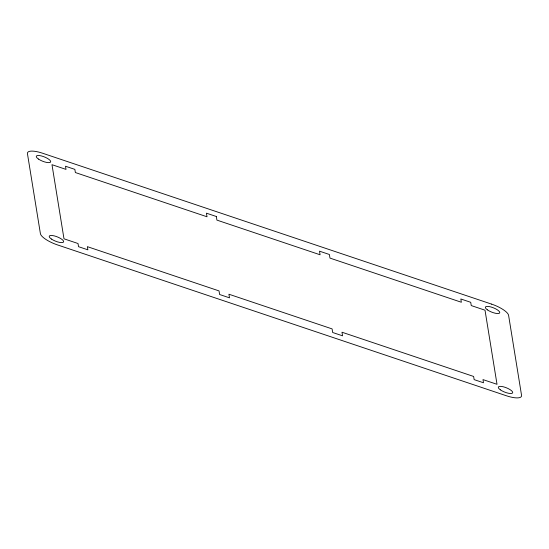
<?xml version="1.0" encoding="UTF-8"?>
<svg xmlns="http://www.w3.org/2000/svg" width="549" height="549" viewBox="0 0 549 549"><rect width="100%" height="100%" fill="white"/><g stroke="black" fill="none" stroke-linecap="round" stroke-linejoin="round"><path stroke-width="0.82" d="M491.609 304.119L42.541 153.212A17.163 5.167 21.7 0 0 27.45 153.679L40.4 233.641A17.163 5.167 21.7 0 0 57.391 244.881L506.459 395.788A17.163 5.167 21.7 0 0 521.55 395.321L508.6 315.359A17.163 5.167 21.7 0 0 491.609 304.119M216.327 216.498L206.431 213.177L207.021 216.78L75.371 172.544L74.856 169.373L65.503 166.23L66.017 169.401L51.983 164.686L63.986 238.801L78.02 243.516L78.534 246.686L87.888 249.829L87.373 246.659L219.024 290.901L219.607 294.504L229.496 297.833L228.912 294.223L332.09 328.892L332.673 332.502L342.569 335.823L341.979 332.22L473.629 376.456L474.144 379.627L483.497 382.77L482.983 379.599L497.017 384.314L485.014 310.199L471.248 305.573L470.719 302.307L460.831 298.979L461.359 302.252L329.976 258.099L329.393 254.496L319.504 251.168L320.088 254.777L216.91 220.108L216.327 216.498M487.416 309.876A7.727 2.326 21.7 0 0 499.528 313.108A7.727 2.326 21.7 0 0 490.731 306.912A7.727 2.326 21.7 0 0 487.416 309.876M500.365 389.845A7.727 2.326 21.7 0 0 512.485 393.077A7.727 2.326 21.7 0 0 503.687 386.88A7.727 2.326 21.7 0 0 500.365 389.845M51.476 239.069A7.727 2.326 21.7 0 0 63.471 242.116A7.727 2.326 21.7 0 0 54.372 235.912A7.727 2.326 21.7 0 0 51.476 239.069M38.492 159.08A7.727 2.326 21.7 0 0 50.508 162.161A7.727 2.326 21.7 0 0 41.463 155.957A7.727 2.326 21.7 0 0 38.492 159.08"/></g></svg>
